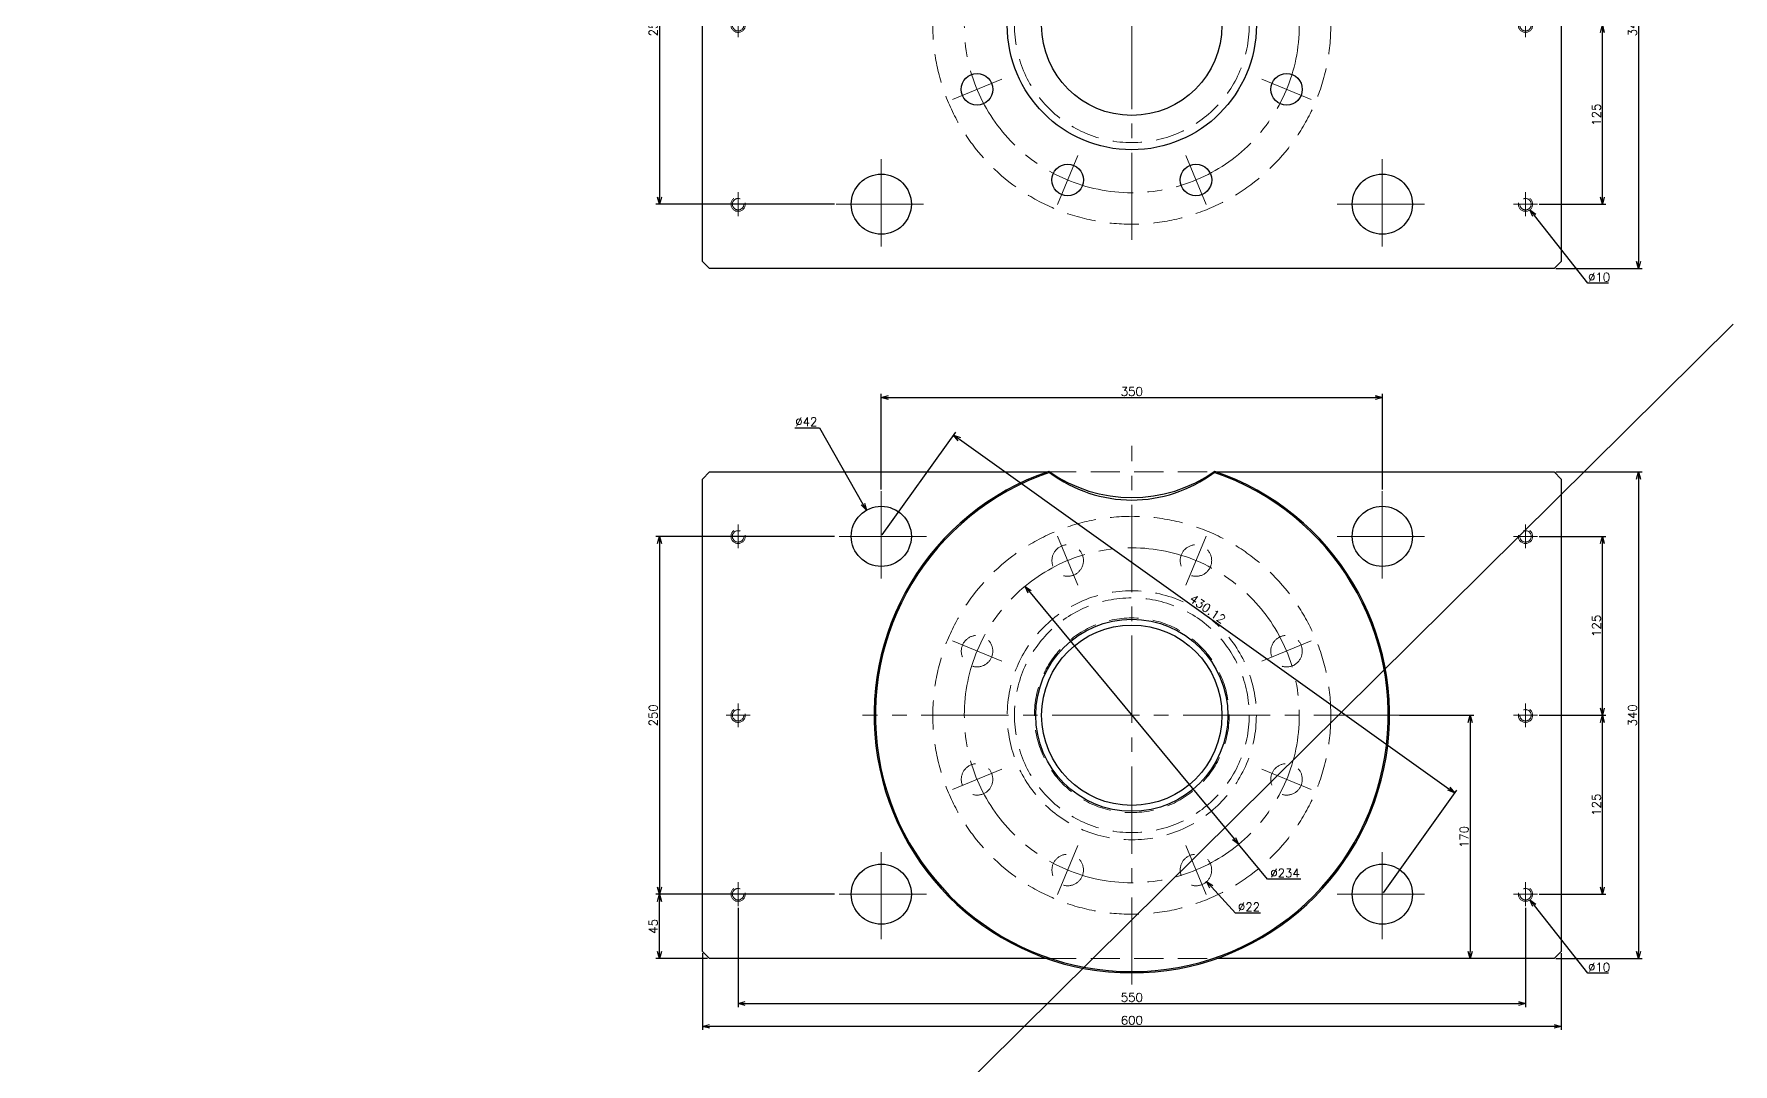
# Model space of a CAD drawing. Header units: millimetres. Extents: x 0 to 49006, y -7876 to 6995.
# Drawn here: x 20651 to 21838, y -2850 to -2130 of the extents above; entities that cross this region are included whole.
import ezdxf

# ---------------------------------------------------------------- set-up
doc = ezdxf.new("R2010")
doc.units = ezdxf.units.MM
doc.header["$LTSCALE"] = 3.2
doc.header["$PDMODE"] = 99
doc.header["$PDSIZE"] = 1
doc.linetypes.add('CENTER2', pattern=[28.575, 19.05, -3.175, 3.175, -3.175])
doc.linetypes.add('HIDDEN', pattern=[9.525, 6.35, -3.175])
for name, color, linetype, lineweight in [('01_NORMAL', 7, 'Continuous', 25), ('04_HIDDEN', 2, 'HIDDEN', 13), ('05_CENTER', 4, 'CENTER2', 13), ('08_DIM', 3, 'Continuous', 13)]:
    doc.layers.add(name, color=color, linetype=linetype, lineweight=lineweight)
doc.styles.add('KSS_TXT', font='txt.shx', dxfattribs={"bigfont": 'extfont2.shx'})
doc.dimstyles.new('KSS_DIM', dxfattribs={"dimscale": 12, "dimtxt": 3, "dimasz": 2.5, "dimexe": 1.25, "dimexo": 0.625, "dimtad": 1, "dimdsep": 46, "dimtxsty": 'KSS_TXT', "dimblk": 'OPEN30', "dimcen": 0, "dimazin": 2, "dimtfac": 0.75, "dimtmove": 0, "dimatfit": 3, "dimldrblk": 'OPEN30', "dimfxl": 1.25, "dimtolj": 1, "dimarcsym": 0})
doc.dimstyles.new('KSS_DIM$3', dxfattribs={"dimscale": 12, "dimtxt": 3, "dimasz": 2.5, "dimexe": 1.25, "dimexo": 0.625, "dimtad": 1, "dimtih": 1, "dimtoh": 1, "dimdsep": 46, "dimtxsty": 'KSS_TXT', "dimblk": 'OPEN30', "dimcen": 0, "dimazin": 2, "dimtfac": 0.75, "dimtofl": 0, "dimtmove": 0, "dimatfit": 3, "dimldrblk": 'OPEN30', "dimfxl": 1.25, "dimtolj": 1, "dimarcsym": 0})

# ---------------------------------------------------------------- blocks, each defined once
blk = doc.blocks.new('M10Tz_1_1')
at = {"color": 0}
for radius in [5, 4]:
    blk.add_circle((0, 0), radius, dxfattribs=at)
at = {"layer": '05_CENTER'}
for p, q in [((8.3, 0), (-8.3, 0)), ((0, -8.3), (0, 8.3))]:
    blk.add_line(p, q, dxfattribs=at)
blk = doc.blocks.new('A$C7E2A1733_1_1')
at = {"color": 0}
for p, q in [((-58, 170.4), (-57.4, 169.7)), ((58, 170.4), (57.4, 169.7))]:
    blk.add_line(p, q, dxfattribs=at)
for points in [[(-59.2, -170), (-295, -170), (-300, -165), (-300, 165), (-295, 170), (-59.2, 170)], [(59.2, 170), (295, 170), (300, 165), (300, -165), (295, -170), (59.2, -170)]]:
    blk.add_lwpolyline(points, dxfattribs=at)
for centre, radius in [((-175, 125), 21), ((175, 125), 21), ((0, 0), 67.1), ((0, 0), 63), ((-175, -125), 21), ((175, -125), 21)]:
    blk.add_circle(centre, radius, dxfattribs=at)
for radius, start, end in [(180, 108.7998, 71.2002), (179.1, 108.7056, 71.2944)]:
    blk.add_arc((0, 0), radius, start, end, dxfattribs=at)
at = {"layer": '01_NORMAL'}
for centre, radius, start, end in [((0, 252.9), 100.8, 234.8787, 305.1213), ((0, 245.7), 95.3, 232.9278, 307.0722)]:
    blk.add_arc(centre, radius, start, end, dxfattribs=at)
at = {"layer": '04_HIDDEN'}
for points in [[(-59.2, 170), (59.2, 170)], [(-59.2, -170), (59.2, -170)]]:
    blk.add_lwpolyline(points, dxfattribs=at)
for centre, radius in [((0, 0), 139), ((-44.8, 108.1), 11), ((44.8, 108.1), 11), ((0, 0), 87), ((0, 0), 82), ((0, 0), 68), ((-108.1, 44.8), 11), ((108.1, 44.8), 11), ((-108.1, -44.8), 11), ((108.1, -44.8), 11), ((-44.8, -108.1), 11), ((44.8, -108.1), 11)]:
    blk.add_circle(centre, radius, dxfattribs=at)
at = {"layer": '05_CENTER'}
for p, q in [((0, -188.2), (0, 188.2)), ((-175, 156.5), (-175, 93.5)), ((175, 156.5), (175, 93.5)), ((-143.5, 125), (-206.5, 125)), ((-37.7, 90.9), (-51.9, 125.2)), ((37.7, 90.9), (51.9, 125.2)), ((143.5, 125), (206.5, 125)), ((-90.9, 37.7), (-125.2, 51.9)), ((90.9, 37.7), (125.2, 51.9)), ((188.2, 0), (-188.2, 0)), ((-90.9, -37.7), (-125.2, -51.9)), ((90.9, -37.7), (125.2, -51.9)), ((-175, -156.5), (-175, -93.5)), ((-37.7, -90.9), (-51.9, -125.2)), ((37.7, -90.9), (51.9, -125.2)), ((175, -156.5), (175, -93.5)), ((-143.5, -125), (-206.5, -125)), ((143.5, -125), (206.5, -125))]:
    blk.add_line(p, q, dxfattribs=at)
blk.add_circle((0, 0), 117, dxfattribs=at)
at = {"layer": '04_HIDDEN'}
for p in [(-275, 125), (-275, 0), (-275, -125)]:
    blk.add_blockref('M10Tz_1_1', p, dxfattribs=at)
at = {"layer": '04_HIDDEN', "xscale": -1}
for p in [(275, 125), (275, 0), (275, -125)]:
    blk.add_blockref('M10Tz_1_1', p, dxfattribs=at)
blk = doc.blocks.new('_Open30')
at = {"color": 0, "linetype": 'ByBlock', "lineweight": -2}
for p, q in [((-1, 0.27), (0, 0)), ((0, 0), (-1, -0.27)), ((0, 0), (-1, 0))]:
    blk.add_line(p, q, dxfattribs=at)
blk = doc.blocks.new('*D381')
at = {"layer": '08_DIM', "color": 0, "lineweight": -2, "transparency": 16777216}
for p, q in [((21143.1, -2740.7), (21143.1, -2809.9)), ((21693.1, -2740.7), (21693.1, -2809.9)), ((21148.1, -2807.4), (21688.1, -2807.4))]:
    blk.add_line(p, q, dxfattribs=at)
at = {"layer": 'Defpoints', "color": 0, "transparency": 16777216}
for p in [(21143.1, -2739.4), (21693.1, -2739.4), (21693.1, -2807.4)]:
    blk.add_point(p, dxfattribs=at)
at = {"layer": '08_DIM', "color": 0, "lineweight": -2, "transparency": 16777216, "xscale": 5, "yscale": 5, "zscale": 5, "rotation": 180}
blk.add_blockref('_Open30', (21143.1, -2807.4), dxfattribs=at)
at = {"layer": '08_DIM', "color": 0, "lineweight": -2, "transparency": 16777216, "xscale": 5, "yscale": 5, "zscale": 5}
blk.add_blockref('_Open30', (21693.1, -2807.4), dxfattribs=at)
at = {"layer": '08_DIM', "color": 0, "transparency": 16777216, "insert": (21418.1, -2803.2), "char_height": 6, "attachment_point": 5, "style": 'KSS_TXT'}
blk.add_mtext('\\A1;550', dxfattribs=at)
blk = doc.blocks.new('*D382')
at = {"layer": '08_DIM', "color": 0, "lineweight": -2, "transparency": 16777216}
for p, q in [((21118.1, -2772.3), (21118.1, -2825.9)), ((21718.1, -2772.3), (21718.1, -2825.9)), ((21713.1, -2823.4), (21123.1, -2823.4))]:
    blk.add_line(p, q, dxfattribs=at)
at = {"layer": 'Defpoints', "color": 0, "transparency": 16777216}
for p in [(21118.1, -2771.1), (21718.1, -2771.1), (21118.1, -2823.4)]:
    blk.add_point(p, dxfattribs=at)
at = {"layer": '08_DIM', "color": 0, "lineweight": -2, "transparency": 16777216, "xscale": 5, "yscale": 5, "zscale": 5, "rotation": 180}
blk.add_blockref('_Open30', (21118.1, -2823.4), dxfattribs=at)
at = {"layer": '08_DIM', "color": 0, "lineweight": -2, "transparency": 16777216, "xscale": 5, "yscale": 5, "zscale": 5}
blk.add_blockref('_Open30', (21718.1, -2823.4), dxfattribs=at)
at = {"layer": '08_DIM', "color": 0, "transparency": 16777216, "insert": (21418.1, -2819.2), "char_height": 6, "attachment_point": 5, "style": 'KSS_TXT'}
blk.add_mtext('\\A1;600', dxfattribs=at)
blk = doc.blocks.new('*D383')
at = {"layer": '08_DIM', "color": 0, "lineweight": -2, "transparency": 16777216}
for p, q in [((21605.1, -2606.1), (21657, -2606.1)), ((21654.5, -2611.1), (21654.5, -2771.1)), ((21655.7, -2776.1), (21652, -2776.1))]:
    blk.add_line(p, q, dxfattribs=at)
at = {"layer": 'Defpoints', "color": 0, "transparency": 16777216}
for p in [(21603.8, -2606.1), (21654.5, -2776.1), (21657, -2776.1)]:
    blk.add_point(p, dxfattribs=at)
at = {"layer": '08_DIM', "color": 0, "lineweight": -2, "transparency": 16777216, "xscale": 5, "yscale": 5, "zscale": 5}
for p, rotation in [((21654.5, -2606.1), 90), ((21654.5, -2776.1), 270)]:
    blk.add_blockref('_Open30', p, dxfattribs=dict(at, rotation=rotation))
at = {"layer": '08_DIM', "color": 0, "transparency": 16777216, "insert": (21650.2, -2691.1), "char_height": 6, "attachment_point": 5, "rotation": 90, "style": 'KSS_TXT'}
blk.add_mtext('\\A1;170', dxfattribs=at)
blk = doc.blocks.new('*D384')
at = {"layer": '08_DIM', "color": 0, "lineweight": -2, "transparency": 16777216}
for p, q in [((21702.7, -2606.1), (21749.3, -2606.1)), ((21746.8, -2726.1), (21746.8, -2611.1)), ((21702.7, -2731.1), (21749.3, -2731.1))]:
    blk.add_line(p, q, dxfattribs=at)
at = {"layer": 'Defpoints', "color": 0, "transparency": 16777216}
for p in [(21701.4, -2606.1), (21746.8, -2606.1), (21701.4, -2731.1)]:
    blk.add_point(p, dxfattribs=at)
at = {"layer": '08_DIM', "color": 0, "lineweight": -2, "transparency": 16777216, "xscale": 5, "yscale": 5, "zscale": 5}
for p, rotation in [((21746.8, -2606.1), 90), ((21746.8, -2731.1), 270)]:
    blk.add_blockref('_Open30', p, dxfattribs=dict(at, rotation=rotation))
at = {"layer": '08_DIM', "color": 0, "transparency": 16777216, "insert": (21742.6, -2668.6), "char_height": 6, "attachment_point": 5, "rotation": 90, "style": 'KSS_TXT'}
blk.add_mtext('\\A1;125', dxfattribs=at)
blk = doc.blocks.new('*D385')
at = {"layer": '08_DIM', "color": 0, "lineweight": -2, "transparency": 16777216}
for p, q in [((21702.7, -2481.1), (21749.3, -2481.1)), ((21746.8, -2601.1), (21746.8, -2486.1)), ((21702.7, -2606.1), (21749.3, -2606.1))]:
    blk.add_line(p, q, dxfattribs=at)
at = {"layer": 'Defpoints', "color": 0, "transparency": 16777216}
for p in [(21701.4, -2481.1), (21746.8, -2481.1), (21701.4, -2606.1)]:
    blk.add_point(p, dxfattribs=at)
at = {"layer": '08_DIM', "color": 0, "lineweight": -2, "transparency": 16777216, "xscale": 5, "yscale": 5, "zscale": 5}
for p, rotation in [((21746.8, -2481.1), 90), ((21746.8, -2606.1), 270)]:
    blk.add_blockref('_Open30', p, dxfattribs=dict(at, rotation=rotation))
at = {"layer": '08_DIM', "color": 0, "transparency": 16777216, "insert": (21742.6, -2543.6), "char_height": 6, "attachment_point": 5, "rotation": 90, "style": 'KSS_TXT'}
blk.add_mtext('\\A1;125', dxfattribs=at)
blk = doc.blocks.new('*D386')
at = {"layer": '08_DIM', "color": 0, "lineweight": -2, "transparency": 16777216}
for p, q in [((21714.3, -2436.1), (21774.5, -2436.1)), ((21772, -2441.1), (21772, -2771.1)), ((21714.3, -2776.1), (21774.5, -2776.1))]:
    blk.add_line(p, q, dxfattribs=at)
at = {"layer": 'Defpoints', "color": 0, "transparency": 16777216}
for p in [(21713.1, -2436.1), (21713.1, -2776.1), (21772, -2776.1)]:
    blk.add_point(p, dxfattribs=at)
at = {"layer": '08_DIM', "color": 0, "lineweight": -2, "transparency": 16777216, "xscale": 5, "yscale": 5, "zscale": 5}
for p, rotation in [((21772, -2436.1), 90), ((21772, -2776.1), 270)]:
    blk.add_blockref('_Open30', p, dxfattribs=dict(at, rotation=rotation))
at = {"layer": '08_DIM', "color": 0, "transparency": 16777216, "insert": (21767.8, -2606.1), "char_height": 6, "attachment_point": 5, "rotation": 90, "style": 'KSS_TXT'}
blk.add_mtext('\\A1;340', dxfattribs=at)
blk = doc.blocks.new('*D397')
at = {"layer": '08_DIM', "color": 0, "lineweight": -2, "transparency": 16777216}
for p, q in [((21343.5, -2516), (21489.5, -2692.3)), ((21512.9, -2720.6), (21492.7, -2696.2)), ((21536.1, -2720.6), (21512.9, -2720.6))]:
    blk.add_line(p, q, dxfattribs=at)
at = {"layer": 'Defpoints', "color": 0, "transparency": 16777216}
for p in [(21343.5, -2516), (21492.7, -2696.2)]:
    blk.add_point(p, dxfattribs=at)
at = {"layer": '08_DIM', "color": 0, "lineweight": -2, "transparency": 16777216, "xscale": 5, "yscale": 5, "zscale": 5}
for p, rotation in [((21343.5, -2516), 129.6273267961592), ((21492.7, -2696.2), 309.6273267961593)]:
    blk.add_blockref('_Open30', p, dxfattribs=dict(at, rotation=rotation))
at = {"layer": '08_DIM', "color": 0, "transparency": 16777216, "insert": (21525.1, -2716.3), "char_height": 6, "attachment_point": 5, "style": 'KSS_TXT'}
blk.add_mtext('\\A1;%%C234', dxfattribs=at)
blk = doc.blocks.new('*D398')
at = {"layer": '08_DIM', "color": 0, "lineweight": -2, "transparency": 16777216}
for p, q in [((21736.6, -2786.3), (21699.3, -2738.9)), ((21751.1, -2786.3), (21736.6, -2786.3))]:
    blk.add_line(p, q, dxfattribs=at)
at = {"layer": 'Defpoints', "color": 0, "transparency": 16777216}
for p in [(21690, -2727.2), (21696.2, -2735)]:
    blk.add_point(p, dxfattribs=at)
at = {"layer": '08_DIM', "color": 0, "lineweight": -2, "transparency": 16777216, "xscale": 5, "yscale": 5, "zscale": 5, "rotation": 128.2451460836936}
blk.add_blockref('_Open30', (21696.2, -2735), dxfattribs=at)
at = {"layer": '08_DIM', "color": 0, "transparency": 16777216, "insert": (21744.5, -2782.1), "char_height": 6, "attachment_point": 5, "style": 'KSS_TXT'}
blk.add_mtext('\\A1;%%C10', dxfattribs=at)
blk = doc.blocks.new('*D438')
at = {"layer": '08_DIM', "color": 0, "lineweight": -2, "transparency": 16777216}
for p, q in [((21243.1, -2448.3), (21243.1, -2381.6)), ((21248.1, -2384.1), (21588.1, -2384.1)), ((21593.1, -2448.3), (21593.1, -2381.6))]:
    blk.add_line(p, q, dxfattribs=at)
at = {"layer": 'Defpoints', "color": 0, "transparency": 16777216}
for p in [(21593.1, -2384.1), (21243.1, -2449.6), (21593.1, -2449.6)]:
    blk.add_point(p, dxfattribs=at)
at = {"layer": '08_DIM', "color": 0, "lineweight": -2, "transparency": 16777216, "xscale": 5, "yscale": 5, "zscale": 5, "rotation": 180}
blk.add_blockref('_Open30', (21243.1, -2384.1), dxfattribs=at)
at = {"layer": '08_DIM', "color": 0, "lineweight": -2, "transparency": 16777216, "xscale": 5, "yscale": 5, "zscale": 5}
blk.add_blockref('_Open30', (21593.1, -2384.1), dxfattribs=at)
at = {"layer": '08_DIM', "color": 0, "transparency": 16777216, "insert": (21418.1, -2379.9), "char_height": 6, "attachment_point": 5, "style": 'KSS_TXT'}
blk.add_mtext('\\A1;350', dxfattribs=at)
blk = doc.blocks.new('*D439')
at = {"layer": '08_DIM', "color": 0, "lineweight": -2, "transparency": 16777216}
for p, q in [((21210.3, -2481.1), (21085.6, -2481.1)), ((21088.1, -2486.1), (21088.1, -2726.1)), ((21210.3, -2731.1), (21085.6, -2731.1))]:
    blk.add_line(p, q, dxfattribs=at)
at = {"layer": 'Defpoints', "color": 0, "transparency": 16777216}
for p in [(21211.6, -2481.1), (21088.1, -2731.1), (21211.6, -2731.1)]:
    blk.add_point(p, dxfattribs=at)
at = {"layer": '08_DIM', "color": 0, "lineweight": -2, "transparency": 16777216, "xscale": 5, "yscale": 5, "zscale": 5}
for p, rotation in [((21088.1, -2481.1), 90), ((21088.1, -2731.1), 270)]:
    blk.add_blockref('_Open30', p, dxfattribs=dict(at, rotation=rotation))
at = {"layer": '08_DIM', "color": 0, "transparency": 16777216, "insert": (21083.8, -2606.1), "char_height": 6, "attachment_point": 5, "rotation": 90, "style": 'KSS_TXT'}
blk.add_mtext('\\A1;250', dxfattribs=at)
blk = doc.blocks.new('*D441')
at = {"layer": '08_DIM', "color": 0, "lineweight": -2, "transparency": 16777216}
for p, q in [((21182.7, -2405.3), (21200, -2405.3)), ((21200, -2405.3), (21230.2, -2458.5))]:
    blk.add_line(p, q, dxfattribs=at)
at = {"layer": 'Defpoints', "color": 0, "transparency": 16777216}
for p in [(21232.7, -2462.8), (21253.5, -2499.3)]:
    blk.add_point(p, dxfattribs=at)
at = {"layer": '08_DIM', "color": 0, "lineweight": -2, "transparency": 16777216, "xscale": 5, "yscale": 5, "zscale": 5, "rotation": 299.6108706907194}
blk.add_blockref('_Open30', (21232.7, -2462.8), dxfattribs=at)
at = {"layer": '08_DIM', "color": 0, "transparency": 16777216, "insert": (21190.7, -2401), "char_height": 6, "attachment_point": 5, "style": 'KSS_TXT'}
blk.add_mtext('\\A1;%%C42', dxfattribs=at)
blk = doc.blocks.new('A$C65E52C81_1_1')
at = {"color": 0}
blk.add_lwpolyline([(-295, 170), (295, 170), (300, 165), (300, -165), (295, -170), (-295, -170), (-300, -165), (-300, 165)], close=True, dxfattribs=at)
for centre, radius in [((-175, 125), 21), ((175, 125), 21), ((-44.8, 108.1), 11), ((44.8, 108.1), 11), ((0, 0), 87), ((0, 0), 63), ((-108.1, 44.8), 11), ((108.1, 44.8), 11), ((-108.1, -44.8), 11), ((108.1, -44.8), 11), ((-175, -125), 21), ((-44.8, -108.1), 11), ((44.8, -108.1), 11), ((175, -125), 21)]:
    blk.add_circle(centre, radius, dxfattribs=at)
at = {"layer": '04_HIDDEN'}
for radius in [139, 82]:
    blk.add_circle((0, 0), radius, dxfattribs=at)
at = {"layer": '05_CENTER'}
for p, q in [((-175, 156.5), (-175, 93.5)), ((175, 156.5), (175, 93.5)), ((0, -150), (0, 150)), ((-206.5, 125), (-143.5, 125)), ((-37.7, 90.9), (-51.9, 125.2)), ((37.7, 90.9), (51.9, 125.2)), ((143.5, 125), (206.5, 125)), ((-90.9, 37.7), (-125.2, 51.9)), ((90.9, 37.7), (125.2, 51.9)), ((150, 0), (-150, 0)), ((-90.9, -37.7), (-125.2, -51.9)), ((90.9, -37.7), (125.2, -51.9)), ((-175, -93.5), (-175, -156.5)), ((-37.7, -90.9), (-51.9, -125.2)), ((37.7, -90.9), (51.9, -125.2)), ((175, -93.5), (175, -156.5)), ((-206.5, -125), (-143.5, -125)), ((143.5, -125), (206.5, -125))]:
    blk.add_line(p, q, dxfattribs=at)
blk.add_circle((0, 0), 117, dxfattribs=at)
at = {"layer": '04_HIDDEN'}
for p in [(-275, 125), (-275, 0), (-275, -125)]:
    blk.add_blockref('M10Tz_1_1', p, dxfattribs=at)
at = {"layer": '04_HIDDEN', "xscale": -1}
for p in [(275, 125), (275, 0), (275, -125)]:
    blk.add_blockref('M10Tz_1_1', p, dxfattribs=at)
blk = doc.blocks.new('*D1149')
at = {"layer": '08_DIM', "color": 0, "lineweight": -2, "transparency": 16777216}
for p, q in [((21490.6, -2744.3), (21473.7, -2725.9)), ((21507.9, -2744.3), (21490.6, -2744.3))]:
    blk.add_line(p, q, dxfattribs=at)
at = {"layer": 'Defpoints', "color": 0, "transparency": 16777216}
for p in [(21455.4, -2706.1), (21470.3, -2722.3)]:
    blk.add_point(p, dxfattribs=at)
at = {"layer": '08_DIM', "color": 0, "lineweight": -2, "transparency": 16777216, "xscale": 5, "yscale": 5, "zscale": 5, "rotation": 132.6963532423225}
blk.add_blockref('_Open30', (21470.3, -2722.3), dxfattribs=at)
at = {"layer": '08_DIM', "color": 0, "transparency": 16777216, "insert": (21499.9, -2740), "char_height": 6, "attachment_point": 5, "style": 'KSS_TXT'}
blk.add_mtext('\\A1;%%C22', dxfattribs=at)
blk = doc.blocks.new('*D1156')
at = {"layer": '08_DIM', "color": 0, "lineweight": -2, "transparency": 16777216}
for p, q in [((21210.3, -2731.1), (21085.6, -2731.1)), ((21088.1, -2771.1), (21088.1, -2736.1)), ((21121.8, -2776.1), (21085.6, -2776.1))]:
    blk.add_line(p, q, dxfattribs=at)
at = {"layer": 'Defpoints', "color": 0, "transparency": 16777216}
for p in [(21088.1, -2731.1), (21211.6, -2731.1), (21123.1, -2776.1)]:
    blk.add_point(p, dxfattribs=at)
at = {"layer": '08_DIM', "color": 0, "lineweight": -2, "transparency": 16777216, "xscale": 5, "yscale": 5, "zscale": 5}
for p, rotation in [((21088.1, -2731.1), 90), ((21088.1, -2776.1), 270)]:
    blk.add_blockref('_Open30', p, dxfattribs=dict(at, rotation=rotation))
at = {"layer": '08_DIM', "color": 0, "transparency": 16777216, "insert": (21083.8, -2753.6), "char_height": 6, "attachment_point": 5, "rotation": 90, "style": 'KSS_TXT'}
blk.add_mtext('\\A1;45', dxfattribs=at)
blk = doc.blocks.new('*D1161')
at = {"layer": '08_DIM', "color": 0, "lineweight": -2, "transparency": 16777216}
for p, q in [((21210.3, -1999), (21085.6, -1999)), ((21088.1, -2004), (21088.1, -2244)), ((21210.3, -2249), (21085.6, -2249))]:
    blk.add_line(p, q, dxfattribs=at)
at = {"layer": 'Defpoints', "color": 0, "transparency": 16777216}
for p in [(21211.6, -1999), (21088.1, -2249), (21211.6, -2249)]:
    blk.add_point(p, dxfattribs=at)
at = {"layer": '08_DIM', "color": 0, "lineweight": -2, "transparency": 16777216, "xscale": 5, "yscale": 5, "zscale": 5}
for p, rotation in [((21088.1, -1999), 90), ((21088.1, -2249), 270)]:
    blk.add_blockref('_Open30', p, dxfattribs=dict(at, rotation=rotation))
at = {"layer": '08_DIM', "color": 0, "transparency": 16777216, "insert": (21083.8, -2124), "char_height": 6, "attachment_point": 5, "rotation": 90, "style": 'KSS_TXT'}
blk.add_mtext('\\A1;250', dxfattribs=at)
blk = doc.blocks.new('*D1163')
at = {"layer": '08_DIM', "color": 0, "lineweight": -2, "transparency": 16777216}
for p, q in [((21714.3, -1954), (21774.5, -1954)), ((21772, -1959), (21772, -2289)), ((21714.3, -2294), (21774.5, -2294))]:
    blk.add_line(p, q, dxfattribs=at)
at = {"layer": 'Defpoints', "color": 0, "transparency": 16777216}
for p in [(21713.1, -1954), (21713.1, -2294), (21772, -2294)]:
    blk.add_point(p, dxfattribs=at)
at = {"layer": '08_DIM', "color": 0, "lineweight": -2, "transparency": 16777216, "xscale": 5, "yscale": 5, "zscale": 5}
for p, rotation in [((21772, -1954), 90), ((21772, -2294), 270)]:
    blk.add_blockref('_Open30', p, dxfattribs=dict(at, rotation=rotation))
at = {"layer": '08_DIM', "color": 0, "transparency": 16777216, "insert": (21767.8, -2124), "char_height": 6, "attachment_point": 5, "rotation": 90, "style": 'KSS_TXT'}
blk.add_mtext('\\A1;340', dxfattribs=at)
blk = doc.blocks.new('*D1177')
at = {"layer": '08_DIM', "color": 0, "lineweight": -2, "transparency": 16777216}
for p, q in [((21702.7, -2124), (21749.3, -2124)), ((21746.8, -2244), (21746.8, -2129)), ((21702.7, -2249), (21749.3, -2249))]:
    blk.add_line(p, q, dxfattribs=at)
at = {"layer": 'Defpoints', "color": 0, "transparency": 16777216}
for p in [(21701.4, -2124), (21746.8, -2124), (21701.4, -2249)]:
    blk.add_point(p, dxfattribs=at)
at = {"layer": '08_DIM', "color": 0, "lineweight": -2, "transparency": 16777216, "xscale": 5, "yscale": 5, "zscale": 5}
for p, rotation in [((21746.8, -2124), 90), ((21746.8, -2249), 270)]:
    blk.add_blockref('_Open30', p, dxfattribs=dict(at, rotation=rotation))
at = {"layer": '08_DIM', "color": 0, "transparency": 16777216, "insert": (21742.6, -2186.5), "char_height": 6, "attachment_point": 5, "rotation": 90, "style": 'KSS_TXT'}
blk.add_mtext('\\A1;125', dxfattribs=at)
blk = doc.blocks.new('*D1179')
at = {"layer": '08_DIM', "color": 0, "lineweight": -2, "transparency": 16777216}
for p, q in [((21736.6, -2304.2), (21699.3, -2256.9)), ((21751.1, -2304.2), (21736.6, -2304.2))]:
    blk.add_line(p, q, dxfattribs=at)
at = {"layer": 'Defpoints', "color": 0, "transparency": 16777216}
for p in [(21690, -2245.1), (21696.2, -2252.9)]:
    blk.add_point(p, dxfattribs=at)
at = {"layer": '08_DIM', "color": 0, "lineweight": -2, "transparency": 16777216, "xscale": 5, "yscale": 5, "zscale": 5, "rotation": 128.2451460837393}
blk.add_blockref('_Open30', (21696.2, -2252.9), dxfattribs=at)
at = {"layer": '08_DIM', "color": 0, "transparency": 16777216, "insert": (21744.5, -2300), "char_height": 6, "attachment_point": 5, "style": 'KSS_TXT'}
blk.add_mtext('\\A1;%%C10', dxfattribs=at)
blk = doc.blocks.new('*D1480')
at = {"layer": '08_DIM', "color": 0, "lineweight": -2, "transparency": 16777216}
for p, q in [((21243.8, -2480.1), (21295.1, -2408.3)), ((21297.7, -2413.2), (21639.6, -2657.4)), ((21593.8, -2730.1), (21645.1, -2658.3))]:
    blk.add_line(p, q, dxfattribs=at)
at = {"layer": 'Defpoints', "color": 0, "transparency": 16777216}
for p in [(21243.1, -2481.1), (21643.6, -2660.3), (21593.1, -2731.1)]:
    blk.add_point(p, dxfattribs=at)
at = {"layer": '08_DIM', "color": 0, "lineweight": -2, "transparency": 16777216, "xscale": 5, "yscale": 5, "zscale": 5}
for p, rotation in [((21293.6, -2410.3), 144.4623222089233), ((21643.6, -2660.3), 324.4623222089232)]:
    blk.add_blockref('_Open30', p, dxfattribs=dict(at, rotation=rotation))
at = {"layer": '08_DIM', "color": 0, "transparency": 16777216, "insert": (21471.1, -2531.8), "char_height": 6, "attachment_point": 5, "rotation": 324.4623, "style": 'KSS_TXT'}
blk.add_mtext('\\A1;430.12', dxfattribs=at)

msp = doc.modelspace()

# ---------------------------------------------------------------- linework, layer by layer
at = {"color": 3}
msp.add_line((21838.048, -2332.883), (20651.205, -3508.882), dxfattribs=at)

# ---------------------------------------------------------------- block references
for name, p in [('A$C65E52C81_1_1', (21418.076, -2124.004)), ('A$C7E2A1733_1_1', (21418.076, -2606.086))]:
    msp.add_blockref(name, p)

# ---------------------------------------------------------------- dimensions: what is measured, and where the dimension line sits
at = {"layer": '08_DIM', "color": 1}
for base, p1, p2, picture, middle in [((21772.02, -2294.004), (21713.076, -1954.004), (21713.076, -2294.004), '*D1163', (21767.77, -2124.004)), ((21088.06, -2249.004), (21211.576, -1999.004), (21211.576, -2249.004), '*D1161', (21083.806, -2124.004)), ((21772.02, -2776.086), (21713.076, -2436.086), (21713.076, -2776.086), '*D386', (21767.77, -2606.086)), ((21088.06, -2731.086), (21211.576, -2481.086), (21211.576, -2731.086), '*D439', (21083.806, -2606.086)), ((21654.495, -2776.086), (21603.818, -2606.086), (21656.995, -2776.086), '*D383', (21650.245, -2691.086)), ((21088.06, -2731.086), (21123.076, -2776.086), (21211.576, -2731.086), '*D1156', (21083.806, -2753.586))]:
    dim = msp.add_linear_dim(base=base, p1=p1, p2=p2, angle=90, dimstyle='KSS_DIM', override={"dimscale": 2, "dimarcsym": 1}, dxfattribs=at)
    dim.commit()
    dim.dimension.update_dxf_attribs({"geometry": picture, "text_midpoint": middle})
at = {"layer": '08_DIM'}
for base, p1, p2, picture, middle in [((21746.811, -2124.004), (21701.417, -2249.004), (21701.417, -2124.004), '*D1177', (21742.557, -2186.504)), ((21746.811, -2481.086), (21701.417, -2606.086), (21701.417, -2481.086), '*D385', (21742.557, -2543.586)), ((21746.811, -2606.086), (21701.417, -2731.086), (21701.417, -2606.086), '*D384', (21742.557, -2668.586))]:
    dim = msp.add_linear_dim(base=base, p1=p1, p2=p2, angle=90, dimstyle='KSS_DIM', override={"dimscale": 2, "dimarcsym": 1}, dxfattribs=at)
    dim.commit()
    dim.dimension.update_dxf_attribs({"geometry": picture, "text_midpoint": middle})
for p1, p2, override, picture, middle in [((21689.981, -2245.078), (21696.171, -2252.931), {"dimscale": 2, "dimpost": '%%C<>', "dimarcsym": 1}, '*D1179', (21744.477, -2304.226)), ((21253.453, -2499.344), (21232.7, -2462.829), {"dimscale": 2, "dimpost": '%%C<>', "dimarcsym": 1}, '*D441', (21190.742, -2405.278)), ((21455.391, -2706.096), (21470.309, -2722.265), {"dimscale": 2, "dimpost": '%%C<>'}, '*D1149', (21499.85, -2744.257)), ((21689.981, -2727.16), (21696.171, -2735.013), {"dimscale": 2, "dimpost": '%%C<>', "dimarcsym": 1}, '*D398', (21744.477, -2786.308))]:
    dim = msp.add_diameter_dim_2p(p1=p1, p2=p2, dimstyle='KSS_DIM$3', override=override, dxfattribs=at)
    dim.commit()
    dim.dimension.update_dxf_attribs({"geometry": picture, "text_midpoint": middle, "dimtype": 163})
at = {"layer": '08_DIM', "color": 1}
dim = msp.add_linear_dim(base=(21593.076, -2384.126), p1=(21243.076, -2449.586), p2=(21593.076, -2449.586), dimstyle='KSS_DIM', override={"dimscale": 2, "dimarcsym": 1}, dxfattribs=at)
dim.commit()
dim.dimension.update_dxf_attribs({"geometry": '*D438', "text_midpoint": (21418.076, -2379.872)})
dim = msp.add_aligned_dim(p1=(21243.076, -2481.086), p2=(21593.076, -2731.086), distance=86.995, dimstyle='KSS_DIM', override={"dimscale": 2, "dimarcsym": 1}, dxfattribs=at)
dim.commit()
dim.dimension.update_dxf_attribs({"geometry": '*D1480', "text_midpoint": (21471.112, -2531.837)})
dim = msp.add_diameter_dim_2p(p1=(21343.455, -2515.972), p2=(21492.698, -2696.201), dimstyle='KSS_DIM$3', override={"dimscale": 2, "dimpost": '%%C<>', "dimtix": 1, "dimatfit": 2, "dimarcsym": 1}, dxfattribs=at)
dim.commit()
dim.dimension.update_dxf_attribs({"geometry": '*D397', "text_midpoint": (21525.125, -2720.567), "dimtype": 163})
at = {"layer": '08_DIM'}
for base, p1, p2, picture, middle in [((21693.076, -2807.411), (21143.076, -2739.428), (21693.076, -2739.428), '*D381', (21418.076, -2803.152)), ((21118.076, -2823.43), (21718.076, -2771.086), (21118.076, -2771.086), '*D382', (21418.076, -2819.18))]:
    dim = msp.add_linear_dim(base=base, p1=p1, p2=p2, dimstyle='KSS_DIM', override={"dimscale": 2, "dimarcsym": 1}, dxfattribs=at)
    dim.commit()
    dim.dimension.update_dxf_attribs({"geometry": picture, "text_midpoint": middle})

doc.saveas('drawing.dxf')
